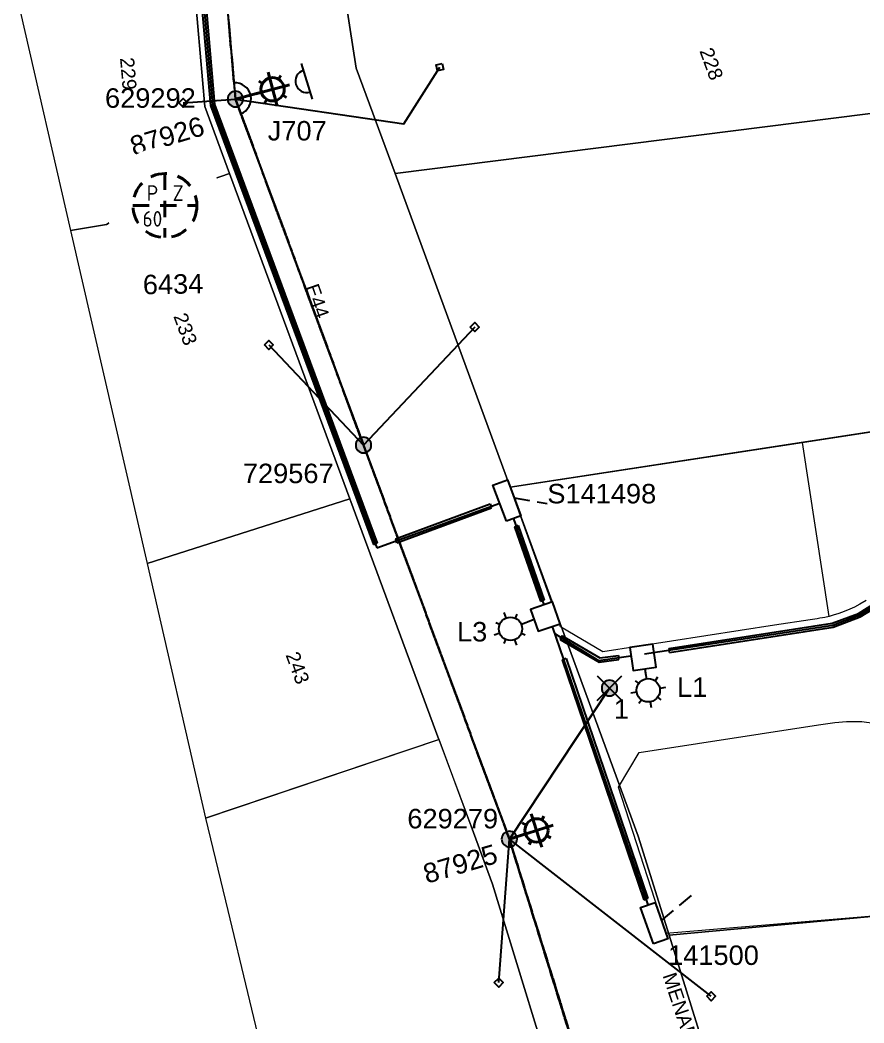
# Model space of a CAD drawing. Header units: metres. Extents: x 279631 to 281436, y 6214523 to 6215859.
# Drawn here: x 280047.1 to 280155.4, y 6215100.3 to 6215229 of the extents above; entities that cross this region are included whole.
import ezdxf
from ezdxf.enums import TextEntityAlignment as Align

# ---------------------------------------------------------------- set-up
doc = ezdxf.new("R2010")
doc.units = ezdxf.units.M
for name, pattern in [('Cable Exist OH', [1, 1, 0]), ('Dash', [5, 3, -2]), ('Trench-LV', [3, 2, -1])]:
    doc.linetypes.add(name, pattern=pattern)
doc.layers.get('0').update_dxf_attribs({"color": 6})
for name, color, linetype, lineweight in [('Cadastre Buildings_SP_EXT', 9, 'Continuous', 5), ('Cadastre Developer_SP_NEW', 2, 'Continuous', 5), ('Cadastre Land Parcels_SP_EXT', 9, 'Continuous', 5), ('Cadastre Roads_SP_EXT', 9, 'Continuous', 5)]:
    doc.layers.add(name, color=color, linetype=linetype, lineweight=lineweight)
for name, color, linetype in [('Duct_SP_NEW', 2, 'Continuous'), ('Equip_LV_NEW', 2, 'Continuous'), ('Equip_SL_EXT', 7, 'Continuous'), ('Equip_SP_HV_EXT', 7, 'Continuous'), ('Equip_SP_SL_EXT', 7, 'Continuous'), ('Equip_SP_SL_NEW', 2, 'Continuous'), ('Mains_HV_EXT', 7, 'Continuous'), ('Mains_LV_EXT', 7, 'Continuous'), ('Mains_SL_EXT', 7, 'Continuous'), ('OH_Details_SP_MISC', 7, 'Continuous'), ('Services_SP_EXT', 7, 'Continuous'), ('Services_SP_NEW_UG', 2, 'Continuous'), ('SupportsOH_SP_EXT', 2, 'Continuous'), ('SupportsOH_SP_TR_HV_LV_SL_EXT', 7, 'Continuous'), ('SupportsUG_SP_LV_SL_NEW', 2, 'Continuous'), ('Trench_SP_NEW', 2, 'Continuous')]:
    doc.layers.add(name, color=color, linetype=linetype)
doc.styles.add('iecARIAL', font='arial.ttf', dxfattribs={"height": 2})
doc.styles.add('IESYMBOL1', font='isocp.shx')
doc.styles.add('POLE_LABEL', font='arial.ttf')
doc.styles.add('SL_LABEL', font='arial.ttf')
doc.styles.add('SLCP_LABEL', font='arial.ttf', dxfattribs={"height": 3.5})
doc.styles.get("Standard").update_dxf_attribs({"font": 'arial.ttf'})
doc.linetypes.add('Cable Rem', pattern='A,6.5,-0.001,["X",Standard,S=2.5,R=0,X=0,Y=-1.27],-0.001', length=6.502)
doc.linetypes.add('IE Trench HV', pattern='A,7,-0.2,["/",Standard,S=3,R=0,X=0.6,Y=-1.4],-2.5', length=9.7)

# ---------------------------------------------------------------- blocks, each defined once
blk = doc.blocks.new('*U128')
at = {"lineweight": 40}
for p, q in [((4.2, 3.43), (5.34, -0.92)), ((5.81, 3.03), (5.53, 2.55)), ((2.6, 0.68), (6.95, 1.82)), ((2.99, 2.29), (3.48, 2.01)), ((0, 0), (3.33, 0.87)), ((6.55, 0.21), (6.07, 0.5)), ((3.73, -0.53), (4.02, -0.04))]:
    blk.add_line(p, q, dxfattribs=at)
blk.add_circle((4.77, 1.25), 1.5, dxfattribs=at)
at = {"style": 'iecARIAL', "flags": 8}
blk.add_attdef('ASSET_NUM', (1.5, 1.5), '', height=2.5, dxfattribs=at)
for tag, p, height, flags in [('CONSTRUCTED_VOLTAGE', (0.98, -0.65), 0.2, 9), ('CONTROL_TYPE', (0.98, -0.85), 0.2, 9), ('LANTERN_PURPOSE', (0.98, -1.05), 0.2, 9), ('LANTERN_TYPE', (0.98, -1.25), 0.2, 9), ('NO_PHASES', (0.98, -1.45), 0.2, 9), ('LNUMBER', (2.18, -3.25), 2.5, 8), ('OPERATING_VOLTAGE', (0.98, -1.65), 0.2, 9), ('ORIENTATION', (0.98, -1.85), 0.2, 9), ('OWNED_BY', (0.98, -2.05), 0.2, 9), ('STATE', (0.98, -2.25), 0.2, 9), ('USAGE', (0.98, -2.45), 0.2, 9), ('CEXIST', (0.98, -2.65), 0.2, 9), ('CNEW', (0.98, -2.85), 0.2, 9), ('CNUMBER', (0.98, -3.05), 0.2, 9), ('CREMOVE', (0.98, -3.25), 0.2, 9), ('CREPLACE', (0.98, -3.45), 0.2, 9), ('LKINGHEIGHT', (0.98, -3.65), 0.2, 9), ('LBRACKET', (0.98, -3.85), 0.2, 9), ('LBRACKETVOCAB', (0.98, -4.05), 0.2, 9), ('LCATEGORY', (0.98, -4.25), 0.2, 9), ('LCHARGE1', (0.98, -4.45), 0.2, 9), ('LCHARGE1PERCENT', (0.98, -4.65), 0.2, 9), ('LCHARGE2', (0.98, -4.85), 0.2, 9), ('LCHARGE2PERCENT', (0.98, -5.05), 0.2, 9), ('LCHARGE3', (0.98, -5.25), 0.2, 9), ('LCHARGE3PERCENT', (0.98, -5.45), 0.2, 9), ('LEXIST', (0.98, -5.65), 0.2, 9), ('LLAMP', (0.98, -5.85), 0.2, 9), ('LLAMPVOCAB', (0.98, -6.05), 0.2, 9), ('LMAST', (0.98, -6.25), 0.2, 9), ('LMASTVOCAB', (0.98, -6.45), 0.2, 9), ('LNEW', (0.98, -6.65), 0.2, 9), ('LANTNUMBER', (0.98, -6.85), 0.2, 9), ('LOUTREACH', (0.98, -7.25), 0.2, 9), ('LOUTREACHVOCAB', (0.98, -7.45), 0.2, 9), ('LRATECODE', (0.98, -7.65), 0.2, 9), ('LREMOVE', (0.98, -7.85), 0.2, 9), ('LREPLACE', (0.98, -8.05), 0.2, 9), ('LTYPE', (0.98, -8.25), 0.2, 9), ('LTYPEVOCAB', (0.98, -8.45), 0.2, 9), ('LEGEND', (0.98, -8.65), 0.2, 9), ('LOCATION', (0.98, -8.85), 0.2, 9), ('NOTES', (0.98, -9.05), 0.2, 9), ('STREETNAME', (0.98, -9.25), 0.2, 9), ('SUBURB', (0.98, -9.45), 0.2, 1)]:
    blk.add_attdef(tag, p, '', height=height, dxfattribs=dict(flags=flags))
blk = doc.blocks.new('*U126')
at = {"lineweight": 40}
for p, q in [((2.79, 3.25), (4.16, -1.03)), ((4.42, 2.94), (4.17, 2.44)), ((1.33, 0.43), (5.62, 1.79)), ((1.65, 2.06), (2.15, 1.8)), ((0, 0), (2.05, 0.65)), ((5.31, 0.16), (4.81, 0.42)), ((2.53, -0.72), (2.79, -0.22))]:
    blk.add_line(p, q, dxfattribs=at)
blk.add_circle((3.48, 1.11), 1.5, dxfattribs=at)
at = {"style": 'iecARIAL', "flags": 8}
blk.add_attdef('ASSET_NUM', (1.5, 1.5), '', height=2.5, dxfattribs=at)
for tag, p, height, flags in [('CONSTRUCTED_VOLTAGE', (0.98, -0.65), 0.2, 9), ('CONTROL_TYPE', (0.98, -0.85), 0.2, 9), ('LANTERN_PURPOSE', (0.98, -1.05), 0.2, 9), ('LANTERN_TYPE', (0.98, -1.25), 0.2, 9), ('NO_PHASES', (0.98, -1.45), 0.2, 9), ('LNUMBER', (2.18, -3.25), 2.5, 8), ('OPERATING_VOLTAGE', (0.98, -1.65), 0.2, 9), ('ORIENTATION', (0.98, -1.85), 0.2, 9), ('OWNED_BY', (0.98, -2.05), 0.2, 9), ('STATE', (0.98, -2.25), 0.2, 9), ('USAGE', (0.98, -2.45), 0.2, 9), ('CEXIST', (0.98, -2.65), 0.2, 9), ('CNEW', (0.98, -2.85), 0.2, 9), ('CNUMBER', (0.98, -3.05), 0.2, 9), ('CREMOVE', (0.98, -3.25), 0.2, 9), ('CREPLACE', (0.98, -3.45), 0.2, 9), ('LKINGHEIGHT', (0.98, -3.65), 0.2, 9), ('LBRACKET', (0.98, -3.85), 0.2, 9), ('LBRACKETVOCAB', (0.98, -4.05), 0.2, 9), ('LCATEGORY', (0.98, -4.25), 0.2, 9), ('LCHARGE1', (0.98, -4.45), 0.2, 9), ('LCHARGE1PERCENT', (0.98, -4.65), 0.2, 9), ('LCHARGE2', (0.98, -4.85), 0.2, 9), ('LCHARGE2PERCENT', (0.98, -5.05), 0.2, 9), ('LCHARGE3', (0.98, -5.25), 0.2, 9), ('LCHARGE3PERCENT', (0.98, -5.45), 0.2, 9), ('LEXIST', (0.98, -5.65), 0.2, 9), ('LLAMP', (0.98, -5.85), 0.2, 9), ('LLAMPVOCAB', (0.98, -6.05), 0.2, 9), ('LMAST', (0.98, -6.25), 0.2, 9), ('LMASTVOCAB', (0.98, -6.45), 0.2, 9), ('LNEW', (0.98, -6.65), 0.2, 9), ('LANTNUMBER', (0.98, -6.85), 0.2, 9), ('LOUTREACH', (0.98, -7.25), 0.2, 9), ('LOUTREACHVOCAB', (0.98, -7.45), 0.2, 9), ('LRATECODE', (0.98, -7.65), 0.2, 9), ('LREMOVE', (0.98, -7.85), 0.2, 9), ('LREPLACE', (0.98, -8.05), 0.2, 9), ('LTYPE', (0.98, -8.25), 0.2, 9), ('LTYPEVOCAB', (0.98, -8.45), 0.2, 9), ('LEGEND', (0.98, -8.65), 0.2, 9), ('LOCATION', (0.98, -8.85), 0.2, 9), ('NOTES', (0.98, -9.05), 0.2, 9), ('STREETNAME', (0.98, -9.25), 0.2, 9), ('SUBURB', (0.98, -9.45), 0.2, 1)]:
    blk.add_attdef(tag, p, '', height=height, dxfattribs=dict(flags=flags))
blk = doc.blocks.new('CCP_EXT')
at = {"flags": 9}
for tag, p in [('STATE', (0, -1.8)), ('LEGEND', (0, -1.4)), ('LIFE_SUPPORT', (0, -1.6)), ('NOTES', (0, -2))]:
    blk.add_attdef(tag, text='', height=0.2, dxfattribs=at).set_placement(p, align=Align.MIDDLE_LEFT)
blk.add_wipeout([(0, 0.57), (0.57, 0), (0, -0.57), (-0.57, 0)])
blk.add_lwpolyline([(-0.57, 0), (0, 0.57), (0.57, 0), (0, -0.57), (-0.57, 0)])
at = {"flags": 1}
blk.add_attdef('Z', (0, 0), '', height=0.2, dxfattribs=at)
at = {"flags": 9}
for tag, p in [('CCP_TYPE', (0, 0)), ('CONSTRUCTED_VOLTAGE', (0, -0.2)), ('OPERATING_VOLTAGE', (0, -0.6)), ('ORIENTATION', (0, -0.8)), ('OWNED_BY', (0, -1)), ('NO_PHASES', (0, -0.4)), ('USAGE', (0, -1.2))]:
    blk.add_attdef(tag, text='', height=0.2, dxfattribs=at).set_placement(p, align=Align.MIDDLE_LEFT)
blk = doc.blocks.new('POLE_EXT')
blk.add_hatch(color=256).paths.add_polyline_path([(-1, 0, 1), (1, 0, 1)])
blk.add_lwpolyline([(-1, 0, 1), (1, 0, 1)], format="xyb", close=True)
for tag, height, flags, p in [('pNumber', 2.5, 8, (-17.84, 2.07)), ('OWNED_BY', 0.2, 9, (1.35, -0.4)), ('SPECIAL_USE', 0.2, 9, (1.35, -0.8)), ('STATE', 0.2, 9, (1.35, -1)), ('PARENT', 0.2, 9, (1.35, -0.6)), ('USAGE', 0.2, 9, (1.35, -1.2)), ('cLV', 0.2, 9, (1.35, -1.4)), ('hDepth', 0.2, 9, (1.35, -1.6)), ('hDia', 0.2, 9, (1.35, -1.8)), ('cHV', 0.2, 9, (1.35, -2)), ('LBRACKET', 0.2, 9, (1.35, -2.2)), ('LExisting', 0.2, 9, (1.35, -2.4)), ('LANTNUMBER', 0.2, 9, (1.35, -2.6)), ('cLinedev', 0.2, 9, (1.35, -3.4)), ('pExisting', 0.2, 9, (1.35, -3.8)), ('LOther', 0.2, 9, (1.35, -2.8)), ('LRemove', 0.2, 9, (1.35, -3)), ('LEGEND', 0.2, 9, (1.35, -3.2)), ('LOCATION', 0.2, 9, (1.35, -3.6)), ('pFooting', 0.2, 9, (1.35, -4.4)), ('pNew', 0.2, 9, (1.35, -4.6)), ('pRelocate', 0.2, 9, (1.35, -5)), ('pRemove', 0.2, 9, (1.35, -5.2)), ('PFNUMBER', 0.2, 9, (1.35, -4)), ('NEWPFNUMBER', 0.2, 9, (1.35, -4.2)), ('pReplace', 0.2, 9, (1.35, -5.4)), ('pStay', 0.2, 9, (1.35, -5.6)), ('pType', 0.2, 9, (1.35, -5.8)), ('cspan', 0.2, 9, (1.35, -6)), ('STREETNAME', 0.2, 9, (1.35, -6.2)), ('SUBURB', 0.2, 9, (1.35, -6.4)), ('OPERATED_BY', 0.2, 9, (1.36, -7.01)), ('NOTES', 0.2, 9, (1.35, -6.6)), ('MAINTAINED_BY', 0.2, 9, (1.36, -6.81))]:
    blk.add_attdef(tag, text='', height=height, dxfattribs=dict(flags=flags)).set_placement(p, align=Align.MIDDLE_LEFT)
at = {"style": 'POLE_LABEL'}
for tag, height, flags, p in [('ASSET_NUM', 2.5, 8, (2, 2)), ('STRUCTURE_PLANT_NUMBER', 0.2, 9, (1.35, 0.03)), ('STREET_CODE', 0.2, 9, (1.35, -0.2))]:
    blk.add_attdef(tag, text='', height=height, dxfattribs=dict(at, flags=flags)).set_placement(p, align=Align.MIDDLE_LEFT)
at = {"flags": 1}
blk.add_attdef('Z', (1.35, -7.33), '', height=0.2, dxfattribs=at)
blk = doc.blocks.new('*U129')
blk.add_line((1.9, -9.39), (-2.9, -9.39))
blk.add_lwpolyline([(0.94, -9.39, 0.414214), (-0.5, -7.95, 0.414214), (-1.94, -9.39)], format="xyb")
for tag, height, flags, p in [('ASSET_NUM', 2.5, 8, (2, 2)), ('STREET_CODE', 0.2, 9, (1.5, 0)), ('ACTUAL_STATUS', 0.2, 9, (1.5, -0.2)), ('CONSTRUCTED_VOLTAGE', 0.2, 9, (1.5, -0.4)), ('OPERATING_VOLTAGE', 0.2, 9, (1.5, -0.8)), ('ORIENTATION', 0.2, 9, (1.5, -1)), ('OWNED_BY', 0.2, 9, (1.5, -1.2)), ('NO_PHASES', 0.2, 9, (1.5, -0.6)), ('OPERATED_BY', 0.2, 9, (1.5, -1.4)), ('STATE', 0.2, 9, (1.5, -1.8)), ('SWITCH_TYPE', 0.2, 9, (1.5, -2)), ('MAINTAINED_BY', 0.2, 9, (1.5, -1.6)), ('USAGE', 0.2, 9, (1.5, -2.2)), ('LEGEND', 0.2, 9, (1.5, -2.4)), ('LOCATION', 0.2, 9, (1.5, -2.6)), ('STREETNAME', 0.2, 9, (1.5, -2.8)), ('SUBURB', 0.2, 9, (1.5, -3)), ('Z', 0.2, 1, (1.5, -3.6)), ('NOTES', 0.2, 9, (1.5, -3.2)), ('LABEL_ALIGNMENT', 0.2, 9, (1.5, -3.4))]:
    blk.add_attdef(tag, text='', height=height, dxfattribs=dict(flags=flags)).set_placement(p, align=Align.MIDDLE_LEFT)
blk = doc.blocks.new('SLCP_ZELL_EXT')
blk.add_wipeout([(-0.24, 7.5), (-0.71, 7.47), (-1.17, 7.41), (-1.64, 7.32), (-2.09, 7.21), (-2.54, 7.06), (-2.98, 6.89), (-3.41, 6.69), (-3.82, 6.46), (-4.22, 6.21), (-4.6, 5.93), (-4.96, 5.63), (-5.31, 5.31), (-5.63, 4.96), (-5.93, 4.6), (-6.21, 4.22), (-6.46, 3.82), (-6.69, 3.41), (-6.89, 2.98), (-7.06, 2.54), (-7.21, 2.09), (-7.32, 1.64), (-7.41, 1.17), (-7.47, 0.71), (-7.5, 0.24), (-7.5, -0.24), (-7.47, -0.71), (-7.41, -1.17), (-7.32, -1.64), (-7.21, -2.09), (-7.06, -2.54), (-6.89, -2.98), (-6.69, -3.41), (-6.46, -3.82), (-6.21, -4.22), (-5.93, -4.6), (-5.63, -4.96), (-5.31, -5.31), (-4.96, -5.63), (-4.6, -5.93), (-4.22, -6.21), (-3.82, -6.46), (-3.41, -6.69), (-2.98, -6.89), (-2.54, -7.06), (-2.09, -7.21), (-1.64, -7.32), (-1.17, -7.41), (-0.71, -7.47), (-0.24, -7.5), (0.24, -7.5), (0.71, -7.47), (1.17, -7.41), (1.64, -7.32), (2.09, -7.21), (2.54, -7.06), (2.98, -6.89), (3.41, -6.69), (3.82, -6.46), (4.22, -6.21), (4.6, -5.93), (4.96, -5.63), (5.31, -5.31), (5.63, -4.96), (5.93, -4.6), (6.21, -4.22), (6.46, -3.82), (6.69, -3.41), (6.89, -2.98), (7.06, -2.54), (7.21, -2.09), (7.32, -1.64), (7.41, -1.17), (7.47, -0.71), (7.5, -0.24), (7.5, 0.24), (7.47, 0.71), (7.41, 1.17), (7.32, 1.64), (7.21, 2.09), (7.06, 2.54), (6.89, 2.98), (6.69, 3.41), (6.46, 3.82), (6.21, 4.22), (5.93, 4.6), (5.63, 4.96), (5.31, 5.31), (4.96, 5.63), (4.6, 5.93), (4.22, 6.21), (3.82, 6.46), (3.41, 6.69), (2.98, 6.89), (2.54, 7.06), (2.09, 7.21), (1.64, 7.32), (1.17, 7.41), (0.71, 7.47), (0.24, 7.5)])
at = {"linetype": 'Dash', "lineweight": 40, "ltscale": 0.7}
for p, q in [((0, 4.11), (0, -4.11)), ((-4.11, 0), (4.11, 0))]:
    blk.add_line(p, q, dxfattribs=at)
blk.add_circle((0, 0), 4.11, dxfattribs=at)
at = {"lineweight": 40, "style": 'IESYMBOL1'}
for s, p in [('P', (-1.6, 0)), ('Z', (1.7, 0)), ('60', (-1.61, -3.31))]:
    blk.add_text(s, height=2, dxfattribs=at).set_placement(p, align=Align.BOTTOM_CENTER)
at = {"style": 'SLCP_LABEL'}
for tag, height, flags, p in [('ASSET_NUM', 2.5, 8, (2, 2)), ('STREET_CODE', 0.2, 9, (0, -0.2))]:
    blk.add_attdef(tag, text='', height=height, dxfattribs=dict(at, flags=flags)).set_placement(p, align=Align.MIDDLE_LEFT)
at = {"flags": 1}
blk.add_attdef('Z', (0, 0), '', height=0.2, dxfattribs=at)
at = {"flags": 9}
for tag, p in [('CONSTRUCTED_VOLTAGE', (0, -0.4)), ('CONTROL_TYPE', (0, -0.6)), ('OPERATING_VOLTAGE', (0, -1)), ('ORIENTATION', (0, -1.2)), ('NO_PHASES', (0, -0.8)), ('OWNED_BY', (0, -1.4)), ('STATE', (0, -2)), ('USAGE', (0, -1.6)), ('LOCATION', (0, -1.8)), ('NOTES', (0, -2.2))]:
    blk.add_attdef(tag, text='', height=0.2, dxfattribs=at).set_placement(p, align=Align.MIDDLE_LEFT)
blk = doc.blocks.new('*U130')
for tag, flags, p in [('SUBURB', 9, (1.5, 0.2)), ('STREETNAME', 9, (1.5, 0)), ('Z', 1, (1.5, -0.6)), ('LOCATION', 9, (1.5, -0.2)), ('NOTES', 9, (1.5, -0.4))]:
    blk.add_attdef(tag, text='', height=0.2, dxfattribs=dict(flags=flags)).set_placement(p, align=Align.MIDDLE_LEFT)
blk.add_wipeout([(-2.47, 3), (2.47, 3), (2.47, 1.02), (-2.47, 1.02)])
at = {"lineweight": -3}
blk.add_lwpolyline([(-2.47, 3), (2.47, 3), (2.47, 1.02), (-2.47, 1.02)], close=True, dxfattribs=at)
for tag, height, flags, p in [('ASSET_NUM', 2.5, 8, (2, 4)), ('STREET_CODE', 0.2, 9, (1.5, 2)), ('OWNED_BY', 0.2, 9, (1.5, 1.8)), ('OPERATED_BY', 0.2, 9, (1.5, 1.6)), ('STATE', 0.2, 9, (1.5, 1.2)), ('MAINTAINED_BY', 0.2, 9, (1.5, 1.4)), ('SUPPORT_TYPE', 0.2, 9, (1.5, 1)), ('USAGE', 0.2, 9, (1.5, 0.8)), ('LEGEND', 0.2, 9, (1.5, 0.6)), ('PARENT', 0.2, 9, (1.5, 0.4))]:
    blk.add_attdef(tag, text='', height=height, dxfattribs=dict(flags=flags)).set_placement(p, align=Align.MIDDLE_LEFT)
blk = doc.blocks.new('COLUMN_NEW')
for tag, flags, p in [('NOTES', 9, (1.5, -2.4)), ('LABEL_ALIGNMENT', 9, (1.5, -2.6)), ('Z', 1, (1.5, -2.8))]:
    blk.add_attdef(tag, text='', height=0.2, dxfattribs=dict(flags=flags)).set_placement(p, align=Align.MIDDLE_LEFT)
blk.add_wipeout([(-1.485, -1.485), (1.485, -1.485), (1.485, 1.485), (-1.485, 1.485)])
at = {"lineweight": -3}
blk.add_lwpolyline([(-1.485, -1.485), (1.485, -1.485), (1.485, 1.485), (-1.485, 1.485)], close=True, dxfattribs=at)
for tag, height, flags, p in [('ASSET_NUM', 2.5, 8, (2, 2)), ('STREET_CODE', 0.2, 9, (1.5, 0)), ('OWNED_BY', 0.2, 9, (1.5, -0.4)), ('OPERATED_BY', 0.2, 9, (1.5, -0.6)), ('STATE', 0.2, 9, (1.5, -1)), ('COLUMN_TYPE', 0.2, 9, (1.5, -0.2)), ('USAGE', 0.2, 9, (1.5, -1.2)), ('MAINTAINED_BY', 0.2, 9, (1.5, -0.8)), ('SUBURB', 0.2, 9, (1.5, -1.8)), ('STREETNAME', 0.2, 9, (1.5, -2)), ('LEGEND', 0.2, 9, (1.5, -1.4)), ('PARENT', 0.2, 9, (1.5, -1.6)), ('LOCATION', 0.2, 9, (1.5, -2.2))]:
    blk.add_attdef(tag, text='', height=height, dxfattribs=dict(flags=flags)).set_placement(p, align=Align.MIDDLE_LEFT)
at = {"style": 'POLE_LABEL', "flags": 9}
blk.add_attdef('STRUCTURE_PLANT_NUMBER', text='', height=0.2, dxfattribs=at).set_placement((1.5, 0.242), align=Align.MIDDLE_LEFT)
blk = doc.blocks.new('POLE_DEL')
h = blk.add_hatch(color=256)
edge = h.paths.add_edge_path()
edge.add_arc((0, 0), 1, 180, 360)
edge.add_arc((0, 0), 1, 0, 180)
for p, q in [((-1.58, 1.58), (1.58, -1.58)), ((-1.58, -1.58), (1.58, 1.58))]:
    blk.add_line(p, q)
blk.add_lwpolyline([(-1, 0, 1), (1, 0, 1)], format="xyb", close=True)
for tag, height, flags, p in [('pNumber', 2.5, 8, (0, 2.07)), ('OWNED_BY', 0.2, 9, (0, -0.4)), ('SPECIAL_USE', 0.2, 9, (0, -0.6)), ('STATE', 0.2, 9, (0, -0.8)), ('cLV', 0.2, 9, (0, -1.2)), ('USAGE', 0.2, 9, (0, -1)), ('cHV', 0.2, 9, (0, -1.8)), ('hDepth', 0.2, 9, (0, -1.4)), ('hDia', 0.2, 9, (0, -1.6)), ('LBRACKET', 0.2, 9, (0, -2)), ('LExisting', 0.2, 9, (0, -2.2)), ('LANTNUMBER', 0.2, 9, (0, -2.4)), ('LOther', 0.2, 9, (0, -2.6)), ('cLinedev', 0.2, 9, (0, -3.2)), ('LRemove', 0.2, 9, (0, -2.8)), ('LEGEND', 0.2, 9, (0, -3)), ('pExisting', 0.2, 9, (0, -3.4)), ('PFNUMBER', 0.2, 9, (0, -3.6)), ('NEWPFNUMBER', 0.2, 9, (0, -3.8)), ('pFooting', 0.2, 9, (0, -4)), ('pNew', 0.2, 9, (0, -4.2)), ('pRelocate', 0.2, 9, (0, -4.6)), ('pRemove', 0.2, 9, (0, -4.8)), ('pReplace', 0.2, 9, (0, -5)), ('pStay', 0.2, 9, (0, -5.2)), ('cspan', 0.2, 9, (0, -5.6)), ('SUBURB', 0.2, 9, (0, -5.8)), ('STREETNAME', 0.2, 9, (0, -6)), ('pType', 0.2, 9, (0, -5.4)), ('LOCATION', 0.2, 9, (0, -6.2)), ('NOTES', 0.2, 9, (0, -6.4))]:
    blk.add_attdef(tag, text='', height=height, dxfattribs=dict(flags=flags)).set_placement(p, align=Align.MIDDLE_LEFT)
at = {"flags": 1}
blk.add_attdef('Z', (0, 0), '', height=0.2, dxfattribs=at)
at = {"style": 'POLE_LABEL', "flags": 9}
blk.add_attdef('STREET_CODE', text='', height=0.2, dxfattribs=at).set_placement((0, -0.2), align=Align.MIDDLE_LEFT)
blk = doc.blocks.new('*U134')
blk.add_line((0, 0), (0, 0))
at = {"style": 'SL_LABEL'}
for tag, height, flags, p in [('ASSET_NUM', 2.5, 8, (2, 2)), ('STREET_CODE', 0.2, 9, (0, -0.2))]:
    blk.add_attdef(tag, text='', height=height, dxfattribs=dict(at, flags=flags)).set_placement(p, align=Align.MIDDLE_LEFT)
for tag, p, flags in [('Z', (0, 0), 1), ('OPERATED_BY', (0, -9.61), 9)]:
    blk.add_attdef(tag, p, '', height=0.2, dxfattribs=dict(flags=flags))
at = {"flags": 9}
for tag, p in [('CONSTRUCTED_VOLTAGE', (0, -0.4)), ('CONTROL_TYPE', (0, -0.6)), ('LANTERN_PURPOSE', (0, -0.8)), ('LANTERN_TYPE', (0, -1)), ('LRATECODE', (0, -7.4)), ('LREMOVE', (0, -7.6)), ('LREPLACE', (0, -7.8)), ('SUBURB', (0, -8.6)), ('STREETNAME', (0, -8.8)), ('LTYPE', (0, -8)), ('LTYPEVOCAB', (0, -8.2)), ('LEGEND', (0, -8.4)), ('LOCATION', (0, -9)), ('NOTES', (0, -9.2)), ('MAINTAINED_BY', (0, -9.86))]:
    blk.add_attdef(tag, text='', height=0.2, dxfattribs=at).set_placement(p, align=Align.MIDDLE_LEFT)
blk.add_wipeout([(0.05, -6.54), (-1.42, -5.76), (-2.22, -4.3), (-1.44, -2.84), (0.01, -1.93), (1.48, -2.82), (2.28, -4.27), (1.5, -5.74)])
for p, q in [((0, 0), (0.02, -2.79)), ((-1.44, -2.84), (-1.04, -3.23)), ((1.48, -2.82), (1.08, -3.22)), ((-1.47, -4.3), (-2.22, -4.3)), ((2.28, -4.27), (1.53, -4.28)), ((-1.42, -5.76), (-1.02, -5.35)), ((0.04, -5.79), (0.05, -6.54)), ((1.5, -5.74), (1.1, -5.34))]:
    blk.add_line(p, q)
blk.add_circle((0.03, -4.29), 1.5)
for tag, height, flags, p in [('NO_PHASES', 0.2, 9, (0, -1.2)), ('OPERATING_VOLTAGE', 0.2, 9, (0, -1.4)), ('ORIENTATION', 0.2, 9, (0, -1.6)), ('OWNED_BY', 0.2, 9, (0, -1.8)), ('STATE', 0.2, 9, (0, -2)), ('CEXIST', 0.2, 9, (0, -2.4)), ('CNEW', 0.2, 9, (0, -2.6)), ('USAGE', 0.2, 9, (0, -2.2)), ('LNUMBER', 2.5, 8, (1.2, -2.8)), ('CNUMBER', 0.2, 9, (0, -2.8)), ('CREMOVE', 0.2, 9, (0, -3)), ('CREPLACE', 0.2, 9, (0, -3.2)), ('LKINGHEIGHT', 0.2, 9, (0, -3.4)), ('LBRACKET', 0.2, 9, (0, -3.6)), ('LBRACKETVOCAB', 0.2, 9, (0, -3.8)), ('LCATEGORY', 0.2, 9, (0, -4)), ('LCHARGE1', 0.2, 9, (0, -4.2)), ('LCHARGE1PERCENT', 0.2, 9, (0, -4.4)), ('LCHARGE2', 0.2, 9, (0, -4.6)), ('LCHARGE2PERCENT', 0.2, 9, (0, -4.8)), ('LCHARGE3', 0.2, 9, (0, -5)), ('LCHARGE3PERCENT', 0.2, 9, (0, -5.2)), ('LEXIST', 0.2, 9, (0, -5.4)), ('LLAMP', 0.2, 9, (0, -5.6)), ('LLAMPVOCAB', 0.2, 9, (0, -5.8)), ('LMAST', 0.2, 9, (0, -6)), ('LMASTVOCAB', 0.2, 9, (0, -6.2)), ('LNEW', 0.2, 9, (0, -6.4)), ('LANTNUMBER', 0.2, 9, (0, -6.6)), ('LOUTREACH', 0.2, 9, (0, -7)), ('LOUTREACHVOCAB', 0.2, 9, (0, -7.2))]:
    blk.add_attdef(tag, text='', height=height, dxfattribs=dict(flags=flags)).set_placement(p, align=Align.MIDDLE_LEFT)
blk = doc.blocks.new('*U176')
blk.add_line((0, 0), (0, 0))
at = {"style": 'SL_LABEL'}
for tag, height, flags, p in [('ASSET_NUM', 2.5, 8, (2, 2)), ('STREET_CODE', 0.2, 9, (0, -0.2))]:
    blk.add_attdef(tag, text='', height=height, dxfattribs=dict(at, flags=flags)).set_placement(p, align=Align.MIDDLE_LEFT)
for tag, p, flags in [('Z', (0, 0), 1), ('OPERATED_BY', (0, -9.61), 9)]:
    blk.add_attdef(tag, p, '', height=0.2, dxfattribs=dict(flags=flags))
for tag, height, flags, p in [('CONSTRUCTED_VOLTAGE', 0.2, 9, (0, -0.4)), ('CONTROL_TYPE', 0.2, 9, (0, -0.6)), ('LANTERN_PURPOSE', 0.2, 9, (0, -0.8)), ('LANTERN_TYPE', 0.2, 9, (0, -1)), ('NO_PHASES', 0.2, 9, (0, -1.2)), ('OPERATING_VOLTAGE', 0.2, 9, (0, -1.4)), ('ORIENTATION', 0.2, 9, (0, -1.6)), ('OWNED_BY', 0.2, 9, (0, -1.8)), ('STATE', 0.2, 9, (0, -2)), ('CEXIST', 0.2, 9, (0, -2.4)), ('CNEW', 0.2, 9, (0, -2.6)), ('USAGE', 0.2, 9, (0, -2.2)), ('LNUMBER', 2.5, 8, (1.2, -2.8)), ('CNUMBER', 0.2, 9, (0, -2.8)), ('CREMOVE', 0.2, 9, (0, -3)), ('CREPLACE', 0.2, 9, (0, -3.2)), ('LKINGHEIGHT', 0.2, 9, (0, -3.4)), ('LBRACKET', 0.2, 9, (0, -3.6)), ('LBRACKETVOCAB', 0.2, 9, (0, -3.8)), ('LCATEGORY', 0.2, 9, (0, -4)), ('LCHARGE1', 0.2, 9, (0, -4.2)), ('LCHARGE1PERCENT', 0.2, 9, (0, -4.4)), ('LCHARGE2', 0.2, 9, (0, -4.6)), ('LCHARGE2PERCENT', 0.2, 9, (0, -4.8)), ('LCHARGE3', 0.2, 9, (0, -5)), ('LCHARGE3PERCENT', 0.2, 9, (0, -5.2)), ('LEXIST', 0.2, 9, (0, -5.4)), ('LLAMP', 0.2, 9, (0, -5.6)), ('LLAMPVOCAB', 0.2, 9, (0, -5.8)), ('LMAST', 0.2, 9, (0, -6)), ('LMASTVOCAB', 0.2, 9, (0, -6.2)), ('LNEW', 0.2, 9, (0, -6.4)), ('LANTNUMBER', 0.2, 9, (0, -6.6)), ('LOUTREACH', 0.2, 9, (0, -7)), ('LOUTREACHVOCAB', 0.2, 9, (0, -7.2)), ('LRATECODE', 0.2, 9, (0, -7.4)), ('LREMOVE', 0.2, 9, (0, -7.6)), ('LREPLACE', 0.2, 9, (0, -7.8)), ('SUBURB', 0.2, 9, (0, -8.6)), ('STREETNAME', 0.2, 9, (0, -8.8)), ('LTYPE', 0.2, 9, (0, -8)), ('LTYPEVOCAB', 0.2, 9, (0, -8.2)), ('LEGEND', 0.2, 9, (0, -8.4)), ('LOCATION', 0.2, 9, (0, -9)), ('NOTES', 0.2, 9, (0, -9.2)), ('MAINTAINED_BY', 0.2, 9, (0, -9.86))]:
    blk.add_attdef(tag, text='', height=height, dxfattribs=dict(flags=flags)).set_placement(p, align=Align.MIDDLE_LEFT)
blk.add_wipeout([(-6.79, -1.82), (-6.4, -0.21), (-5.2, 0.93), (-3.59, 0.55), (-2.34, -0.63), (-2.83, -2.27), (-4.03, -3.41), (-5.65, -3.03)])
for p, q in [((-5, 0.21), (-5.2, 0.93)), ((-3.59, 0.55), (-3.87, 0.06)), ((0, 0), (-3.17, -0.85)), ((-6.4, -0.21), (-5.92, -0.49)), ((-6.06, -1.63), (-6.79, -1.82)), ((-5.65, -3.03), (-5.37, -2.54)), ((-2.83, -2.27), (-3.32, -1.99)), ((-4.03, -3.41), (-4.23, -2.69))]:
    blk.add_line(p, q)
blk.add_circle((-4.62, -1.24), 1.5)

msp = doc.modelspace()

# ---------------------------------------------------------------- linework, layer by layer
at = {"layer": 'Cadastre Developer_SP_NEW', "color": 2, "flags": 128}
msp.add_lwpolyline([(280150.96, 6215152.47), (280147.53, 6215174.8)], dxfattribs=at)
at = {"layer": 'Cadastre Land Parcels_SP_EXT', "linetype": 'Continuous'}
for points in [[(280198.97, 6215222.4), (280198.43, 6215236.8), (280088.57, 6215233.91), (280090.28, 6215222.84), (280095.26, 6215209.3), (280198.97, 6215222.4)], [(280053.61, 6215201.98), (280058.25, 6215202.76), (280061.94, 6215205.14), (280074.02, 6215209.31), (280070.85, 6215217.9), (280069.35, 6215235.05), (280066.49, 6215234.99), (280064.58, 6215234.84), (280060.21, 6215234.27), (280056.63, 6215233.58), (280054.01, 6215233.36), (280051.13, 6215232.87), (280051.18, 6215231.69), (280047.14, 6215230.16), (280053.61, 6215201.98)], [(280210.13, 6215184.42), (280199.94, 6215196.58), (280198.97, 6215222.4), (280095.26, 6215209.3), (280110.04, 6215169.04), (280210.13, 6215184.42)], [(280063.44, 6215159.24), (280089.47, 6215167.57), (280074.02, 6215209.31), (280061.94, 6215205.14), (280058.25, 6215202.76), (280053.61, 6215201.98), (280063.44, 6215159.24)], [(280070.95, 6215126.57), (280100.9, 6215136.68), (280089.47, 6215167.57), (280063.44, 6215159.24), (280070.95, 6215126.57)], [(280175.87, 6215115.76), (280130.43, 6215111.57), (280135.47, 6215095.33), (280181.78, 6215099.03), (280175.87, 6215115.76)]]:
    msp.add_lwpolyline(points, close=True, dxfattribs=at)
at = {"layer": 'Duct_SP_NEW'}
for p, q in [((280095.3, 6215162.41), (280095.39, 6215162.17)), ((280095.48, 6215161.92), (280095.39, 6215162.17)), ((280092.48, 6215161.69), (280092.73, 6215161.78)), ((280092.97, 6215161.87), (280092.73, 6215161.78)), ((280154.72, 6215152.85), (280157.37, 6215154.5)), ((280154.95, 6215152.39), (280157.69, 6215154.09)), ((280130.39, 6215148.36), (280151.37, 6215151.59)), ((280151.37, 6215151.59), (280154.72, 6215152.85)), ((280151.5, 6215151.08), (280154.95, 6215152.39)), ((280116.46, 6215149.52), (280116.59, 6215149.75)), ((280116.46, 6215149.52), (280121.45, 6215146.6)), ((280116.72, 6215146.91), (280116.96, 6215146.99)), ((280117.21, 6215147.08), (280116.96, 6215146.99)), ((280121.45, 6215146.6), (280124, 6215146.93)), ((280121.56, 6215147.14), (280123.94, 6215147.45)), ((280123.94, 6215147.45), (280123.97, 6215147.19)), ((280124, 6215146.93), (280123.97, 6215147.19))]:
    msp.add_line(p, q, dxfattribs=at)
at = {"layer": 'Mains_HV_EXT', "linetype": 'Cable Exist OH'}
msp.add_lwpolyline([(280074.78, 6215218.87), (280070.49, 6215267.65)], dxfattribs=at)
at = {"layer": 'Mains_LV_EXT', "linetype": 'Cable Exist OH'}
for points in [[(280074.78, 6215218.87), (280070.49, 6215267.65)], [(280109.93, 6215123.89), (280091.21, 6215174.46)], [(280127.59, 6215067.19), (280109.93, 6215123.89)]]:
    msp.add_lwpolyline(points, dxfattribs=at)
at = {"layer": 'Mains_LV_EXT', "linetype": 'Continuous'}
msp.add_lwpolyline([(280075.48, 6215216.99, 0.852741), (280074.6, 6215220.95)], format="xyb", dxfattribs=at)
at = {"layer": 'Mains_SL_EXT', "linetype": 'Cable Exist OH'}
for points in [[(280070.48, 6215267.84), (280070.49, 6215267.65), (280074.78, 6215218.87)], [(280109.93, 6215123.89), (280127.59, 6215067.19)]]:
    msp.add_lwpolyline(points, dxfattribs=at)
at = {"layer": 'OH_Details_SP_MISC', "color": 2, "linetype": 'Cable Rem', "flags": 128}
msp.add_lwpolyline([(280109.93, 6215123.89), (280122.78, 6215143.27)], dxfattribs=at)
at = {"layer": 'Services_SP_EXT'}
msp.add_lwpolyline([(280122.78, 6215143.27), (280109.93, 6215123.89)], dxfattribs=at)

# ---------------------------------------------------------------- block references
at = {"layer": 'Equip_SP_HV_EXT'}
ref = msp.add_blockref('*U129', (280074.78, 6215218.87), dxfattribs=dict(at, rotation=107.0772396904019))
ref.add_attrib('ASSET_NUM', 'J707', dxfattribs={"layer": '0', "height": 2.5}).set_placement((280078.92, 6215212.8), align=Align.BOTTOM_LEFT)
at = {"layer": 'Equip_SP_SL_EXT'}
ref = msp.add_blockref('*U128', (280074.78, 6215218.87), dxfattribs=at)
ref.add_attrib('ASSET_NUM', '87926', dxfattribs={"layer": '0', "height": 2.5, "rotation": 16.6343, "style": 'iecARIAL'}).set_placement((280070.66, 6215215.51), align=Align.MIDDLE_RIGHT)
ref = msp.add_blockref('*U126', (280109.93, 6215123.89), dxfattribs=at)
ref.add_attrib('ASSET_NUM', '87925', dxfattribs={"layer": '0', "height": 2.5, "rotation": 16.4828, "style": 'iecARIAL'}).set_placement((280107.93, 6215123.29), align=Align.TOP_RIGHT)
at = {"layer": 'Equip_SP_SL_NEW', "linetype": 'IE Trench HV'}
ref = msp.add_blockref('*U134', (280127.07, 6215147.22), dxfattribs=dict(at, rotation=8.748128814838442))
ref.add_attrib('LNUMBER', 'L1', dxfattribs={"layer": '0', "height": 2.5}).set_placement((280131.44, 6215143.39), align=Align.MIDDLE_LEFT)
at = {"layer": 'Services_SP_EXT'}
msp.add_blockref('CCP_EXT', (280108.57, 6215105.46), dxfattribs=at)
at = {"layer": 'SupportsOH_SP_TR_HV_LV_SL_EXT'}
ref = msp.add_blockref('POLE_EXT', (280091.21, 6215174.46), dxfattribs=at)
ref.add_attrib('ASSET_NUM', '729567', dxfattribs={"layer": '0', "height": 2.5, "style": 'POLE_LABEL'}).set_placement((280087.38, 6215168.82), align=Align.BOTTOM_RIGHT)
ref = msp.add_blockref('POLE_EXT', (280109.93, 6215123.89), dxfattribs=at)
ref.add_attrib('ASSET_NUM', '629279', dxfattribs={"layer": '0', "height": 2.5, "style": 'POLE_LABEL'}).set_placement((280108.49, 6215124.51), align=Align.BOTTOM_RIGHT)

# ---------------------------------------------------------------- texts
at = {"layer": 'Cadastre Land Parcels_SP_EXT'}
for s, rotation, p in [('228', 290.1576, (280134.3, 6215225.05)), ('229', 274.9682, (280059.96, 6215224.14)), ('233', 290.304, (280066.79, 6215191)), ('243', 290.3227, (280081.19, 6215147.52))]:
    msp.add_text(s, height=1.8, rotation=rotation, dxfattribs=at).set_placement(p)
at = {"layer": 'Mains_LV_EXT'}
msp.add_text('E44', height=1.8, rotation=289.1499, dxfattribs=at).set_placement((280083.7, 6215194.76))

# ---------------------------------------------------------------- next in the draw order: linework, layer by layer
at = {"layer": 'Cadastre Land Parcels_SP_EXT', "linetype": 'Continuous'}
msp.add_lwpolyline([(280230.51, 6215120.36), (280210.13, 6215184.42), (280110.04, 6215169.04), (280126.46, 6215124.28), (280130.43, 6215111.57), (280175.87, 6215115.76), (280230.51, 6215120.36)], close=True, dxfattribs=at)
at = {"layer": 'Duct_SP_NEW'}
for p, q in [((280130.47, 6215147.85), (280151.5, 6215151.08)), ((280130.39, 6215148.36), (280130.43, 6215148.11)), ((280130.47, 6215147.85), (280130.43, 6215148.11))]:
    msp.add_line(p, q, dxfattribs=at)
at = {"layer": 'Trench_SP_NEW', "linetype": 'IE Trench HV', "flags": 128}
msp.add_lwpolyline([(280115.8, 6215150.24), (280121.36, 6215146.81), (280127.26, 6215147.67)], dxfattribs=at)

# ---------------------------------------------------------------- next in the draw order: block references
at = {"layer": 'Services_SP_EXT', "rotation": 237.5910534100484}
msp.add_blockref('CCP_EXT', (280101, 6215222.95), dxfattribs=at)
at = {"layer": 'Services_SP_EXT'}
for p in [(280068.07, 6215218.38), (280105.48, 6215189.6), (280079.06, 6215187.31), (280108.57, 6215105.46), (280135.83, 6215103.71)]:
    msp.add_blockref('CCP_EXT', p, dxfattribs=at)
at = {"layer": 'SupportsOH_SP_EXT', "linetype": 'IE Trench HV'}
ref = msp.add_blockref('POLE_DEL', (280122.78, 6215143.27), dxfattribs=at)
ref.add_attrib('pNumber', '1', dxfattribs={"height": 2.5}).set_placement((280123.34, 6215140.57), align=Align.MIDDLE_LEFT)

# ---------------------------------------------------------------- next in the draw order: linework, layer by layer
at = {"layer": 'Cadastre Buildings_SP_EXT', "linetype": 'Continuous'}
msp.add_lwpolyline([(280117.13, 6215087.57), (280107.78, 6215118.11), (280105.32, 6215124.73), (280100.91, 6215136.68), (280070.95, 6215126.57), (280073.8, 6215114.73), (280081.38, 6215083.15), (280091.74, 6215083.18), (280113.97, 6215083.26), (280117.13, 6215087.57)], close=True, dxfattribs=at)
at = {"layer": 'Services_SP_EXT'}
msp.add_lwpolyline([(280108.57, 6215105.46), (280109.93, 6215123.89)], dxfattribs=at)

# ---------------------------------------------------------------- next in the draw order: block references
at = {"layer": 'Services_SP_EXT', "rotation": 237.5910534100484}
msp.add_blockref('CCP_EXT', (280101, 6215222.95), dxfattribs=at)
at = {"layer": 'Services_SP_EXT'}
for p in [(280068.07, 6215218.38), (280105.48, 6215189.6), (280079.06, 6215187.31), (280135.83, 6215103.71)]:
    msp.add_blockref('CCP_EXT', p, dxfattribs=at)

# ---------------------------------------------------------------- next in the draw order: linework, layer by layer
at = {"layer": 'Cadastre Roads_SP_EXT', "linetype": 'Continuous'}
for points in [[(280069.35, 6215235.05), (280070.85, 6215217.9), (280074.02, 6215209.31), (280089.47, 6215167.57), (280100.9, 6215136.68), (280105.32, 6215124.73), (280107.78, 6215118.11), (280117.13, 6215087.57), (280118.56, 6215082.9), (280122.47, 6215070.15), (280129.69, 6215046.61), (280135.77, 6215026.76), (280137.39, 6215022.07), (280144.39, 6215001.46), (280150.96, 6214982.17), (280190.04, 6214867.58), (280192.15, 6214861.4), (280207.43, 6214816.52), (280220.32, 6214778.8), (280212.98, 6214756.3)], [(280231.6, 6214732.55), (280244.84, 6214784.73), (280257.73, 6214829.34), (280248.61, 6214877.76), (280226.16, 6214930.9), (280198.85, 6214964.02), (280187.22, 6214973.76), (280178.14, 6214981.36), (280167.8, 6214992.52), (280166.47, 6214996.65), (280161.18, 6215013.18), (280155.88, 6215029.69), (280154.66, 6215033.5), (280150.61, 6215046.54), (280145.88, 6215061.8), (280140.66, 6215078.6), (280135.47, 6215095.33), (280130.43, 6215111.57), (280126.46, 6215124.28), (280110.04, 6215169.04), (280095.26, 6215209.3), (280090.28, 6215222.84), (280088.57, 6215233.91)]]:
    msp.add_lwpolyline(points, dxfattribs=at)
at = {"layer": 'Duct_SP_NEW'}
for p, q in [((280067.61, 6215263.65), (280071.57, 6215218.06)), ((280068.13, 6215263.7), (280072.09, 6215218.17))]:
    msp.add_line(p, q, dxfattribs=at)
at = {"layer": 'Mains_HV_EXT', "linetype": 'Cable Exist OH'}
msp.add_lwpolyline([(280224.5, 6214778.86), (280224.52, 6214778.91), (280204.48, 6214837.68), (280162.91, 6214959.62), (280136.5, 6215038.05), (280109.93, 6215123.89), (280074.78, 6215218.87)], dxfattribs=at)
at = {"layer": 'Mains_LV_EXT', "linetype": 'Cable Exist OH'}
msp.add_lwpolyline([(280091.21, 6215174.46), (280074.78, 6215218.87)], dxfattribs=at)
at = {"layer": 'Mains_SL_EXT', "linetype": 'Cable Exist OH'}
msp.add_lwpolyline([(280074.78, 6215218.87), (280091.21, 6215174.46), (280109.93, 6215123.89)], dxfattribs=at)
at = {"layer": 'Services_SP_EXT'}
for points in [[(280074.78, 6215218.87), (280096.39, 6215215.69), (280101, 6215222.95)], [(280068.07, 6215218.38), (280074.78, 6215218.87)], [(280105.48, 6215189.6), (280091.21, 6215174.46)], [(280079.06, 6215187.31), (280091.21, 6215174.46)], [(280135.83, 6215103.71), (280109.93, 6215123.89)]]:
    msp.add_lwpolyline(points, dxfattribs=at)

# ---------------------------------------------------------------- next in the draw order: block references
at = {"layer": 'SupportsOH_SP_TR_HV_LV_SL_EXT'}
ref = msp.add_blockref('POLE_EXT', (280074.78, 6215218.87), dxfattribs=at)
ref.add_attrib('ASSET_NUM', '629292', dxfattribs={"layer": '0', "height": 2.5, "style": 'POLE_LABEL'}).set_placement((280069.69, 6215219), align=Align.MIDDLE_RIGHT)

# ---------------------------------------------------------------- next in the draw order: texts
at = {"layer": 'Cadastre Roads_SP_EXT'}
msp.add_text('MENANGLE ST', height=1.8, rotation=288.3356, dxfattribs=at).set_placement((280129.57, 6215106.38))

# ---------------------------------------------------------------- next in the draw order: block references
at = {"layer": 'Equip_LV_NEW'}
ref = msp.add_blockref('*U130', (280111.5, 6215168.03), dxfattribs=dict(at, rotation=110.2986377241971))
ref.add_attrib('ASSET_NUM', 'S141498', dxfattribs={"layer": '0', "height": 2.5}).set_placement((280114.8, 6215168.22), align=Align.MIDDLE_LEFT)
ref = msp.add_blockref('*U130', (280130.42, 6215113.76), dxfattribs=dict(at, rotation=109.3560454595869))
ref.add_attrib('ASSET_NUM', '141500', dxfattribs={"layer": '0', "height": 2.5}).set_placement((280130.3, 6215108.98), align=Align.MIDDLE_LEFT)
at = {"layer": 'Equip_SL_EXT'}
ref = msp.add_blockref('SLCP_ZELL_EXT', (280065.73, 6215205.2), dxfattribs=at)
ref.add_attrib('ASSET_NUM', '6434', dxfattribs={"layer": '0', "height": 2.5, "rotation": 1, "style": 'SLCP_LABEL'}).set_placement((280066.75, 6215196.37), align=Align.TOP_CENTER)

# ---------------------------------------------------------------- next in the draw order: linework, layer by layer
at = {"layer": 'Cadastre Developer_SP_NEW', "color": 2, "flags": 128}
for points in [[(280110.04, 6215169.04), (280147.53, 6215174.8), (280210.57, 6215184.49)], [(280230.2, 6215120.16), (280130.02, 6215111.76), (280123.93, 6215130.54), (280126.58, 6215134.99), (280149.62, 6215138.53), (280151.7, 6215138.85), (280153.18, 6215138.97), (280155.18, 6215138.96), (280156.7, 6215138.77)]]:
    msp.add_lwpolyline(points, dxfattribs=at)
at = {"layer": 'Duct_SP_NEW'}
for p, q in [((280071.57, 6215218.06), (280092.48, 6215161.69)), ((280072.09, 6215218.17), (280092.97, 6215161.87)), ((280095.3, 6215162.41), (280107.46, 6215166.91)), ((280095.48, 6215161.92), (280107.64, 6215166.42)), ((280107.46, 6215166.91), (280107.55, 6215166.67)), ((280107.64, 6215166.42), (280107.55, 6215166.67)), ((280110.57, 6215163.96), (280110.81, 6215164.04)), ((280111.06, 6215164.13), (280110.81, 6215164.04)), ((280116.72, 6215146.91), (280127.2, 6215116.1)), ((280117.21, 6215147.08), (280127.7, 6215116.26)), ((280127.2, 6215116.1), (280127.45, 6215116.18)), ((280127.7, 6215116.26), (280127.45, 6215116.18))]:
    msp.add_line(p, q, dxfattribs=at)
at = {"layer": 'Services_SP_NEW_UG', "color": 2, "linetype": 'Trench-LV', "flags": 128}
for points in [[(280110.54, 6215167.67), (280114.8, 6215166.97)], [(280129.46, 6215113.43), (280133.77, 6215117.02)]]:
    msp.add_lwpolyline(points, dxfattribs=at)
at = {"layer": 'Trench_SP_NEW', "linetype": 'IE Trench HV', "flags": 128}
for points in [[(280067.55, 6215267.35), (280071.83, 6215218.12), (280092.92, 6215161.27)], [(280092.92, 6215161.27), (280108.69, 6215166.99)], [(280110.47, 6215165.01), (280114.34, 6215153.94)]]:
    msp.add_lwpolyline(points, dxfattribs=at)

# ---------------------------------------------------------------- next in the draw order: block references
at = {"layer": 'Equip_SP_SL_NEW', "linetype": 'IE Trench HV'}
ref = msp.add_blockref('*U176', (280114.53, 6215152.61), dxfattribs=dict(at, rotation=6.319939214547827))
ref.add_attrib('LNUMBER', 'L3', dxfattribs={"layer": '0', "height": 2.5}).set_placement((280103.21, 6215150.5), align=Align.MIDDLE_LEFT)

# ---------------------------------------------------------------- next in the draw order: linework, layer by layer
at = {"layer": 'Cadastre Developer_SP_NEW', "color": 2, "flags": 128}
msp.add_lwpolyline([(280155.71, 6215154.49), (280154.89, 6215154.02), (280154.24, 6215153.67), (280153.61, 6215153.38), (280152.88, 6215153.08), (280152.22, 6215152.84), (280151.47, 6215152.61), (280150.96, 6215152.47), (280150.42, 6215152.34), (280150.12, 6215152.28), (280149.78, 6215152.22), (280149.44, 6215152.16), (280148.54, 6215152.02), (280143.94, 6215151.32), (280121.91, 6215147.93), (280116.5, 6215151.14), (280110.04, 6215169.04)], dxfattribs=at)
at = {"layer": 'Trench_SP_NEW', "linetype": 'IE Trench HV', "flags": 128}
msp.add_lwpolyline([(280115.43, 6215151.17), (280127.71, 6215115.43)], dxfattribs=at)

# ---------------------------------------------------------------- next in the draw order: block references
at = {"layer": 'SupportsUG_SP_LV_SL_NEW', "linetype": 'IE Trench HV', "rotation": 108.9700298606762}
msp.add_blockref('COLUMN_NEW', (280114.55, 6215152.44), dxfattribs=at)
at = {"layer": 'SupportsUG_SP_LV_SL_NEW', "rotation": 188.3728799615722}
msp.add_blockref('COLUMN_NEW', (280127.07, 6215147.22), dxfattribs=at)

# ---------------------------------------------------------------- next in the draw order: linework, layer by layer
at = {"layer": 'Duct_SP_NEW'}
for p, q in [((280110.57, 6215163.96), (280113.91, 6215154.4)), ((280111.06, 6215164.13), (280114.4, 6215154.57)), ((280113.91, 6215154.4), (280114.16, 6215154.48)), ((280114.4, 6215154.57), (280114.16, 6215154.48)), ((280116.72, 6215149.97), (280116.59, 6215149.75)), ((280116.72, 6215149.97), (280121.56, 6215147.14))]:
    msp.add_line(p, q, dxfattribs=at)
at = {"layer": 'Trench_SP_NEW', "linetype": 'IE Trench HV', "flags": 128}
msp.add_lwpolyline([(280127.26, 6215147.67), (280151.43, 6215151.33), (280154.83, 6215152.62), (280157.53, 6215154.29), (280161.18, 6215157.62), (280164.12, 6215159.56), (280166.62, 6215160.68), (280170.16, 6215160.91), (280174.94, 6215159.3)], dxfattribs=at)

doc.saveas('drawing.dxf')
